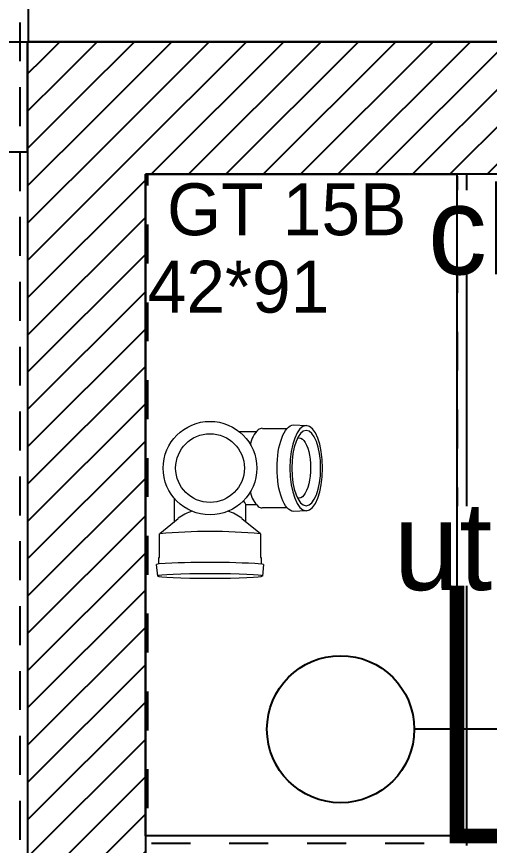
# Model space of a CAD drawing. Header units: centimetres. Extents: x -58072 to 12532, y -30603 to 6224.
# Drawn here: x 9811 to 9875.2, y 4043.1 to 4155.8 of the extents above; entities that cross this region are included whole.
import ezdxf

# ---------------------------------------------------------------- set-up
doc = ezdxf.new("R2010")
doc.units = ezdxf.units.CM
for name, pattern in [('ISO-03', [1.5, 0.6, -0.9]), ('Style de ligne -11', [0.347222, 0.20828, -0.138942]), ('VW-01', [0.41656, 0.20828, -0.20828])]:
    doc.linetypes.add(name, pattern=pattern)
for name, color, linetype in [('B Aménagement intérieur', 252, 'Continuous'), ('B GÈnÈral_Hatch', 252, 'Continuous'), ('B Général', 252, 'Continuous'), ('C ANNOTATIONS-prestations', 252, 'Continuous'), ('C ANNOTATIONS-prestations_Hatch', 252, 'Continuous'), ('C ANNOTATIONS-textes-numérotation gaine', 252, 'ISO-03'), ('F REMPLISSAGE-vert clair', 252, 'Continuous'), ('F REMPLISSAGE-vert foncé', 252, 'Continuous'), ('prlm-EAU-CHU', 42, 'Continuous'), ('prlm-GT', 242, 'Continuous'), ('prlm-MOD-PB', 123, 'Continuous'), ('prlm-VMC', 93, 'Continuous')]:
    doc.layers.add(name, color=color, linetype=linetype)
doc.layers.add('prlm-ELEC-CFO', color=1, linetype='Continuous', lineweight=25)
doc.styles.add('Eurostile', font='Eurosti.TTF')
doc.styles.add('prlm-elec-cfo', font='comic.ttf', dxfattribs={"height": 12})
pattern_1 = [(45, (0, 0), (2.4253472, -2.6458333), [])]

# ---------------------------------------------------------------- blocks, each defined once
blk = doc.blocks.new('A 60.Groupe-7-1')
at = {"layer": 'B Général', "linetype": 'Style de ligne -11', "ltscale": 25.4}
blk.add_line((2145.67, -1173.93), (2145.67, 946.07), dxfattribs=at)
blk = doc.blocks.new('B 60.Groupe-42-1')
at = {"layer": 'C ANNOTATIONS-textes-numérotation gaine', "linetype": 'VW-01', "ltscale": 25.4, "flags": 128}
blk.add_lwpolyline([(9828.81, 4134.41), (9870.81, 4134.41), (9870.81, 4043.34), (9828.81, 4043.34)], close=True, dxfattribs=at)
at = {"layer": 'C ANNOTATIONS-textes-numérotation gaine', "insert": (9828.8, 4133.1), "char_height": 7.056, "width": 42.012, "attachment_point": 1, "line_spacing_factor": 0.894578, "style": 'Eurostile'}
blk.add_mtext(' GT 15B\\P42*91', dxfattribs=at)
blk = doc.blocks.new('B 60.Groupe-44-1')
at = {"layer": 'B Général', "linetype": 'Style de ligne -11', "ltscale": 25.4}
blk.add_line((2145.67, -1173.93), (2145.67, 946.07), dxfattribs=at)
blk = doc.blocks.new('xi.aam33')
at = {"layer": 'prlm-EAU-CHU', "color": 0, "lineweight": 13}
for p, q in [((-5.89, 11.33), (-5.8, 13.12)), ((5.8, 13.12), (5.89, 11.33)), ((-5.41, 7.11), (-5.41, 10.46)), ((5.41, 10.46), (5.41, 7.11)), ((6.83, 4.34), (8.91, 6.84)), ((8.92, 6.85), (12.09, 6.85)), ((12.09, 6.85), (12.22, 6.97)), ((12.22, 6.97), (13.03, 6.97)), ((13.12, 7.25), (13.03, 6.97)), ((13.12, 7.25), (14.67, 7.11)), ((-5, 3.93), (-5, 6.32)), ((5, 6.32), (5, 4.87)), ((7.27, 4.87), (4.96, 4.87)), ((8.91, -6.84), (6.83, -4.34)), ((4.09, -4.87), (7.27, -4.87)), ((12.09, -6.85), (8.92, -6.85)), ((12.22, -6.97), (12.09, -6.85)), ((13.03, -6.97), (12.22, -6.97)), ((13.03, -6.94), (13.12, -7.25)), ((14.67, -7.11), (13.12, -7.25))]:
    blk.add_line(p, q, dxfattribs=at)
at = {"layer": 'prlm-EAU-CHU', "color": 0, "lineweight": 13, "flags": 128}
blk.add_lwpolyline([(4.96, 4.87), (4.86, 4.84), (4.68, 4.73), (4.43, 4.56)], dxfattribs=at)
at = {"layer": 'prlm-EAU-CHU', "color": 0, "lineweight": 13}
for radius in [6.36, 4.67]:
    blk.add_circle((0, 0), radius, dxfattribs=at)
for centre, radius, start, end in [((-4.48, 7.14), 0.936, 184.6605, 218.1259), ((4.48, 7.14), 0.936, 321.8741, 355.3395), ((87.18, 0), 78.56, 174.9975, 185.0025), ((119.65, -0.01), 106.84, 176.2523, 183.719), ((-2.54, 9.09), 3.68, 223.507, 258.776), ((2.54, 9.09), 3.68, 281.224, 316.493), ((11.68, 0.73), 6.05, 143.4458, 163.8668), ((11.68, -0.73), 6.05, 196.1332, 216.5542)]:
    blk.add_arc(centre, radius, start, end, dxfattribs=at)
at = {"layer": 'prlm-EAU-CHU', "color": 0, "lineweight": 13, "extrusion": (0, 0, -1)}
for centre, major_axis, ratio in [((0, 13.07), (-5.79, 0), 0.383426), ((0, 13.07), (-5.11, 0), 0.383329), ((14.67, 0), (0, -7.1), 0.043635)]:
    blk.add_ellipse(centre, major_axis=major_axis, ratio=ratio, dxfattribs=at)
for centre, major_axis, ratio, start_param, end_param in [((0, 12.09), (4.1, -0.03), 0.383971, 2.986035, 6.398097), ((0, 11.41), (5.89, 0), 0.391508, 0.036281, 3.105311)]:
    blk.add_ellipse(centre, major_axis=major_axis, ratio=ratio, start_param=start_param, end_param=end_param, dxfattribs=at)

msp = doc.modelspace()

# ---------------------------------------------------------------- hatches: boundary and pattern name
at = {"layer": 'B GÈnÈral_Hatch', "linetype": 'Continuous'}
h = msp.add_hatch(dxfattribs=at)
h.set_pattern_fill('50_BETON', color=256, style=0, pattern_type=2)
h.set_pattern_definition(pattern_1)
h.paths.add_polyline_path([(9812.484, 4152.352), (9828.484, 4134.352), (10380.266, 4134.352), (10380.266, 4152.352)])
h = msp.add_hatch(dxfattribs=at)
h.set_pattern_fill('50_BETON', color=256, style=0, pattern_type=2)
h.set_pattern_definition(pattern_1)
h.paths.add_polyline_path([(9828.484, 3551.389), (9828.484, 4134.352), (9812.484, 4152.352), (9812.484, 3517.389)])
at = {"layer": 'C ANNOTATIONS-prestations_Hatch', "linetype": 'Continuous'}
h = msp.add_hatch(dxfattribs=at)
h.set_pattern_fill('DALETTES TERRASSE 50X50', color=256, scale=1.406016, style=0, pattern_type=2)
h.set_pattern_definition([(0, (9531.354, 4152.3), (4e-15, -70.3008), []), (-90, (9531.354, 4152.3), (70.3008, 0), [])])
h.paths.add_polyline_path([(8944.484, 4282.216), (8944.484, 4137.39), (9060.484, 4137.39), (9060.484, 2350.491), (9190.484, 2350.491), (9190.796, 3716.389), (9189.484, 3716.389), (9189.484, 4137.39), (9812.484, 4137.39), (9812.484, 4152.352), (11301.042, 4152.352), (11301.042, 2971.388), (11431.443, 2971.388), (11431.445, 4152.297), (11431.445, 4282.297)])

# ---------------------------------------------------------------- linework, layer by layer
at = {"layer": 'B Aménagement intérieur', "linetype": 'Continuous'}
for p, q in [((9870.808, 4134.352), (9870.808, 4044.38)), ((9870.808, 4044.38), (9828.484, 4044.38))]:
    msp.add_line(p, q, dxfattribs=at)
at = {"layer": 'B Général', "linetype": 'Continuous', "lineweight": 18}
for p, q in [((10380.266, 4152.352), (9812.484, 4152.352)), ((9812.484, 4152.352), (9812.484, 3517.389)), ((10380.266, 4134.352), (9828.484, 4134.352)), ((9828.484, 4134.352), (9828.484, 3551.389))]:
    msp.add_line(p, q, dxfattribs=at)
at = {"layer": 'B Général', "linetype": 'Continuous'}
for p, q in [((10380.266, 4152.352), (9812.484, 4152.352)), ((9812.484, 4152.352), (9812.484, 3517.389)), ((10380.266, 4134.352), (9828.484, 4134.352)), ((9828.484, 4134.352), (9828.484, 3551.389))]:
    msp.add_line(p, q, dxfattribs=at)
at = {"layer": 'C ANNOTATIONS-prestations', "linetype": 'Continuous', "flags": 128}
msp.add_lwpolyline([(8944.484, 4282.216), (8944.484, 4137.39), (9060.484, 4137.39), (9060.484, 2350.491), (9190.484, 2350.491), (9190.796, 3716.389), (9189.484, 3716.389), (9189.484, 4137.39), (9812.484, 4137.39), (9812.484, 4152.352), (11301.042, 4152.352), (11301.042, 2971.388), (11431.443, 2971.388), (11431.445, 4152.297), (11431.445, 4282.297)], close=True, dxfattribs=at)
at = {"layer": 'F REMPLISSAGE-vert clair'}
msp.add_line((9872.108, 4134.352), (9872.108, 4043.08), dxfattribs=at)
at = {"layer": 'F REMPLISSAGE-vert foncé', "linetype": 'Continuous'}
for p, q in [((9870.808, 4134.352), (9870.808, 4044.38)), ((9870.808, 4044.38), (9828.484, 4044.38))]:
    msp.add_line(p, q, dxfattribs=at)
at = {"layer": 'F REMPLISSAGE-vert foncé'}
msp.add_line((9872.108, 4134.352), (9872.108, 4043.08), dxfattribs=at)
at = {"layer": 'prlm-MOD-PB', "const_width": 2}
msp.add_lwpolyline([(9870.808, 4044.38), (9877.82, 4044.38), (9877.82, 4084.38), (9870.808, 4084.38)], close=True, dxfattribs=at)
at = {"layer": 'prlm-VMC'}
msp.add_lwpolyline([(9937.846, 3951.316), (9937.846, 4058.878), (9865, 4058.878)], dxfattribs=at)
msp.add_circle((9855, 4058.878), 10, dxfattribs=at)

# ---------------------------------------------------------------- block references
at = {"layer": 'B Général'}
for name in ['B 60.Groupe-44-1', 'A 60.Groupe-7-1']:
    msp.add_blockref(name, (7665.813, 4459.319), dxfattribs=at)
at = {"layer": 'C ANNOTATIONS-textes-numérotation gaine'}
msp.add_blockref('B 60.Groupe-42-1', (0, 0), dxfattribs=at)
at = {"layer": 'prlm-EAU-CHU', "ltscale": 50, "rotation": 270}
msp.add_blockref('xi.aam33', (9837.26, 4094.379), dxfattribs=at)

# ---------------------------------------------------------------- next in the draw order: texts
at = {"layer": 'prlm-ELEC-CFO', "lineweight": 20, "char_height": 12, "attachment_point": 2, "line_spacing_factor": 0.8, "style": 'prlm-elec-cfo', "bg_fill": 3, "box_fill_scale": 0.95, "bg_fill_color": 256, "bg_fill_transparency": 0}
for s, insert in [('ch', (9875.329, 4132.734)), ('uta', (9873.348, 4089.805))]:
    msp.add_mtext(s, dxfattribs=dict(at, insert=insert))

# ---------------------------------------------------------------- next in the draw order: linework, layer by layer
at = {"layer": 'prlm-GT'}
msp.add_lwpolyline([(9828.484, 4134.352), (9870.808, 4134.352), (9870.808, 4044.38), (9828.484, 4044.38)], close=True, dxfattribs=at)

doc.saveas('drawing.dxf')
